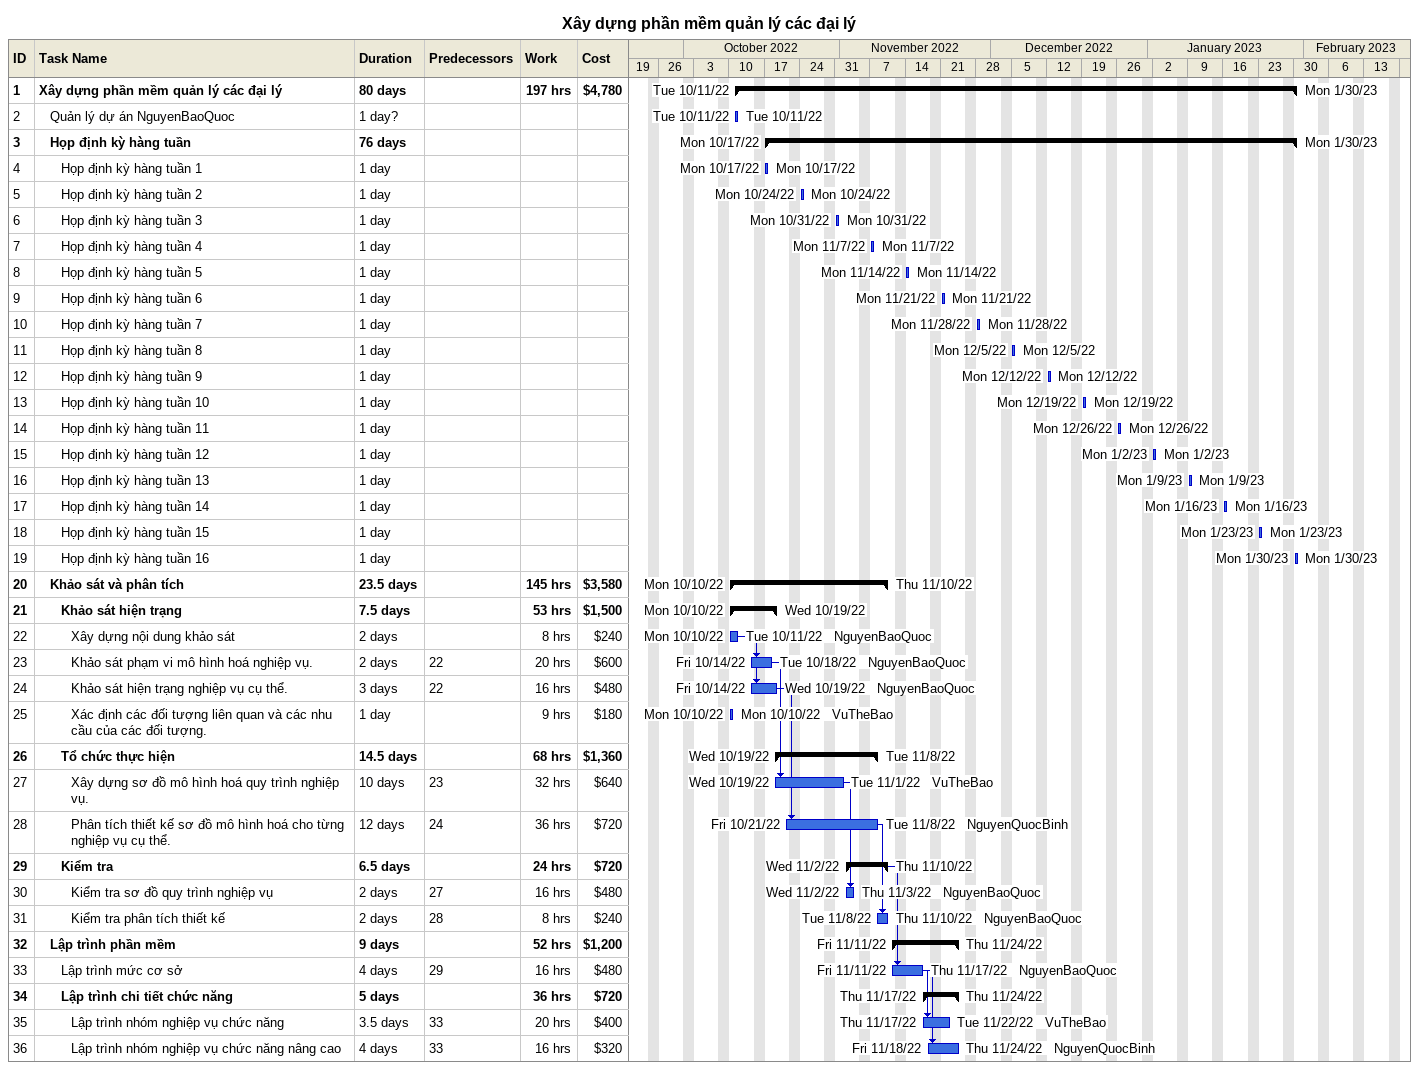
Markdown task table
Xây dựng phần mềm quản lý các đại lý

| ID | Level | Task | Duration | Start | Finish | Predecessors | Resources | Work (h) | Cost ($) |
|---|---|---|---|---|---|---|---|---|---|
| 1 | 1 | **Xây dựng phần mềm quản lý các đại lý** | 80d | 2022-10-11 | 2023-01-30 |  |  | 197 | 4780 |
| 2 | 2 | Quản lý dự án NguyenBaoQuoc | 1d? | 2022-10-11 | 2022-10-11 |  |  |  |  |
| 3 | 2 | **Họp định kỳ hàng tuần** | 76d | 2022-10-17 | 2023-01-30 |  |  |  |  |
| 4 | 3 | Họp định kỳ hàng tuần 1 | 1d | 2022-10-17 | 2022-10-17 |  |  |  |  |
| 5 | 3 | Họp định kỳ hàng tuần 2 | 1d | 2022-10-24 | 2022-10-24 |  |  |  |  |
| 6 | 3 | Họp định kỳ hàng tuần 3 | 1d | 2022-10-31 | 2022-10-31 |  |  |  |  |
| 7 | 3 | Họp định kỳ hàng tuần 4 | 1d | 2022-11-07 | 2022-11-07 |  |  |  |  |
| 8 | 3 | Họp định kỳ hàng tuần 5 | 1d | 2022-11-14 | 2022-11-14 |  |  |  |  |
| 9 | 3 | Họp định kỳ hàng tuần 6 | 1d | 2022-11-21 | 2022-11-21 |  |  |  |  |
| 10 | 3 | Họp định kỳ hàng tuần 7 | 1d | 2022-11-28 | 2022-11-28 |  |  |  |  |
| 11 | 3 | Họp định kỳ hàng tuần 8 | 1d | 2022-12-05 | 2022-12-05 |  |  |  |  |
| 12 | 3 | Họp định kỳ hàng tuần 9 | 1d | 2022-12-12 | 2022-12-12 |  |  |  |  |
| 13 | 3 | Họp định kỳ hàng tuần 10 | 1d | 2022-12-19 | 2022-12-19 |  |  |  |  |
| 14 | 3 | Họp định kỳ hàng tuần 11 | 1d | 2022-12-26 | 2022-12-26 |  |  |  |  |
| 15 | 3 | Họp định kỳ hàng tuần 12 | 1d | 2023-01-02 | 2023-01-02 |  |  |  |  |
| 16 | 3 | Họp định kỳ hàng tuần 13 | 1d | 2023-01-09 | 2023-01-09 |  |  |  |  |
| 17 | 3 | Họp định kỳ hàng tuần 14 | 1d | 2023-01-16 | 2023-01-16 |  |  |  |  |
| 18 | 3 | Họp định kỳ hàng tuần 15 | 1d | 2023-01-23 | 2023-01-23 |  |  |  |  |
| 19 | 3 | Họp định kỳ hàng tuần 16 | 1d | 2023-01-30 | 2023-01-30 |  |  |  |  |
| 20 | 2 | **Khảo sát và phân tích** | 23.5d | 2022-10-10 | 2022-11-10 |  |  | 145 | 3580 |
| 21 | 3 | **Khảo sát hiện trạng** | 7.5d | 2022-10-10 | 2022-10-19 |  |  | 53 | 1500 |
| 22 | 4 | Xây dựng nội dung khảo sát | 2d | 2022-10-10 | 2022-10-11 |  | NguyenBaoQuoc | 8 | 240 |
| 23 | 4 | Khảo sát phạm vi mô hình hoá nghiệp vụ. | 2d | 2022-10-14 | 2022-10-18 | 22 | NguyenBaoQuoc | 20 | 600 |
| 24 | 4 | Khảo sát hiện trạng nghiệp vụ cụ thể. | 3d | 2022-10-14 | 2022-10-19 | 22 | NguyenBaoQuoc | 16 | 480 |
| 25 | 4 | Xác định các đối tượng liên quan và các nhu cầu của các đối tượng. | 1d | 2022-10-10 | 2022-10-10 |  | VuTheBao | 9 | 180 |
| 26 | 3 | **Tổ chức thực hiện** | 14.5d | 2022-10-19 | 2022-11-08 |  |  | 68 | 1360 |
| 27 | 4 | Xây dựng sơ đồ mô hình hoá quy trình nghiệp vụ. | 10d | 2022-10-19 | 2022-11-01 | 23 | VuTheBao | 32 | 640 |
| 28 | 4 | Phân tích thiết kế sơ đồ mô hình hoá cho từng nghiệp vụ cụ thể. | 12d | 2022-10-21 | 2022-11-08 | 24 | NguyenQuocBinh | 36 | 720 |
| 29 | 3 | **Kiểm tra** | 6.5d | 2022-11-02 | 2022-11-10 |  |  | 24 | 720 |
| 30 | 4 | Kiểm tra sơ đồ quy trình nghiệp vụ | 2d | 2022-11-02 | 2022-11-03 | 27 | NguyenBaoQuoc | 16 | 480 |
| 31 | 4 | Kiểm tra phân tích thiết kế | 2d | 2022-11-08 | 2022-11-10 | 28 | NguyenBaoQuoc | 8 | 240 |
| 32 | 2 | **Lập trình phần mềm** | 9d | 2022-11-11 | 2022-11-24 |  |  | 52 | 1200 |
| 33 | 3 | Lập trình mức cơ sở | 4d | 2022-11-11 | 2022-11-17 | 29 | NguyenBaoQuoc | 16 | 480 |
| 34 | 3 | **Lập trình chi tiết chức năng** | 5d | 2022-11-17 | 2022-11-24 |  |  | 36 | 720 |
| 35 | 4 | Lập trình nhóm nghiệp vụ chức năng | 3.5d | 2022-11-17 | 2022-11-22 | 33 | VuTheBao | 20 | 400 |
| 36 | 4 | Lập trình nhóm nghiệp vụ chức năng nâng cao | 4d | 2022-11-18 | 2022-11-24 | 33 | NguyenQuocBinh | 16 | 320 |
